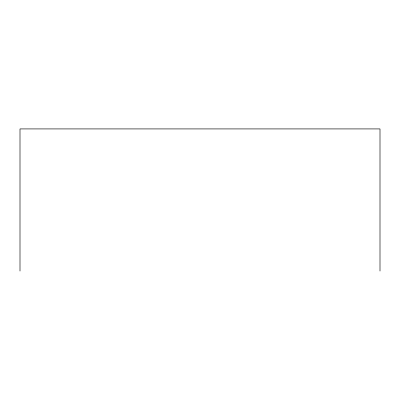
<?xml version="1.0" encoding="UTF-8"?>
<svg xmlns="http://www.w3.org/2000/svg" width="400" height="400" viewBox="0 0 400 400"><rect width="100%" height="100%" fill="white"/><g stroke="black" fill="none" stroke-linecap="round" stroke-linejoin="round"><path stroke-width="0.6" d="M380 271.08L380 128.92L20 128.92L20 271.08"/></g></svg>
